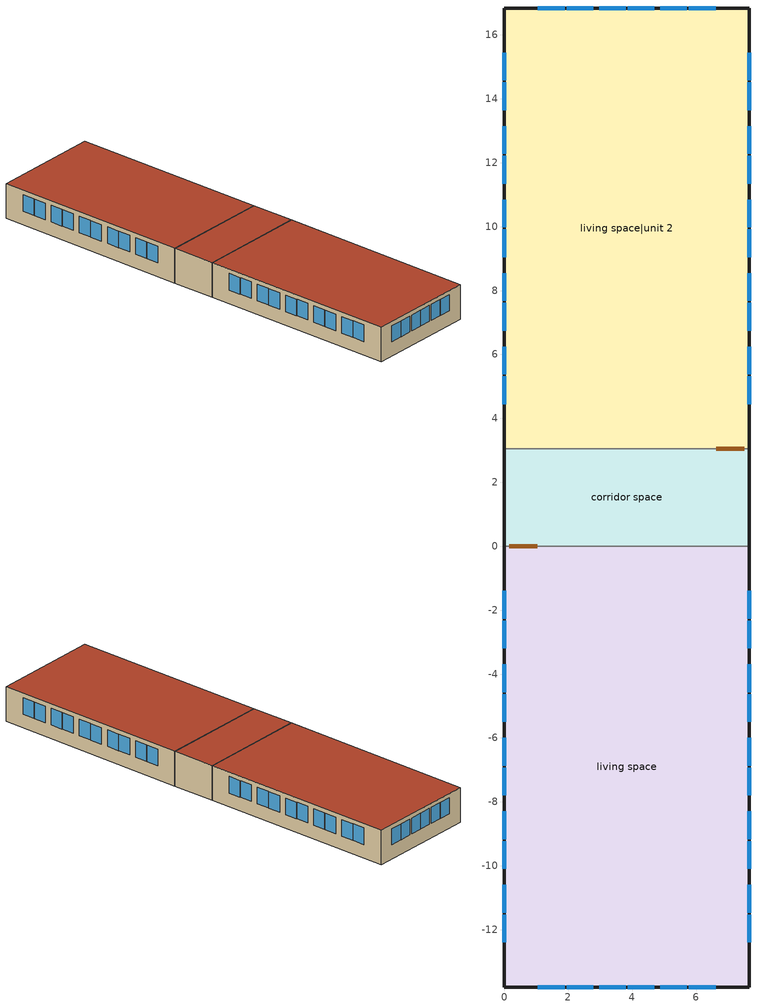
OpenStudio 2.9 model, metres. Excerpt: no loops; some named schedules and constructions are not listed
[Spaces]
living space
 floor foundation (FloorFndGrndFinSlab): 0,-13.8 0,0 7.66,0 7.66,-13.8 z0
 wall outside (WallExtInsFin): 0,0 0,-13.8 7.66,-13.8 7.66,0 z0:2.44
 wall adiabatic (WallIntFinUninsFin): 7.66,0 0,0 z0:2.44
 window (WindowConstruction): 1.05,-13.8 1.89,-13.8 / 1.95,-13.8 2.78,-13.8 / 2.96,-13.8 3.8,-13.8 / 3.86,-13.8 4.7,-13.8 / 4.88,-13.8 5.72,-13.8 / 5.78,-13.8 6.62,-13.8 z1.02:2.13; 0,-1.4 0,-2.27 / 0,-2.33 0,-3.2 / 0,-3.7 0,-4.57 / 0,-4.63 0,-5.5 / 0,-6 0,-6.87 / 0,-6.93 0,-7.8 / 0,-8.3 0,-9.17 / 0,-9.23 0,-10.1 / 0,-10.6 0,-11.47 / 0,-11.53 0,-12.4 / 7.66,-12.4 7.66,-11.53 / 7.66,-11.47 7.66,-10.6 / 7.66,-10.1 7.66,-9.23 / 7.66,-9.17 7.66,-8.3 / 7.66,-7.8 7.66,-6.93 / 7.66,-6.87 7.66,-6 / 7.66,-5.5 7.66,-4.63 / 7.66,-4.57 7.66,-3.7 / 7.66,-3.2 7.66,-2.33 / 7.66,-2.27 7.66,-1.4 z0.97:2.13
 roof outside (RoofFinInsExt): 7.66,-13.8 7.66,0 0,0 0,-13.8 z2.44
living space|unit 2
 floor foundation (FloorFndGrndFinSlab 1): 0,3.05 0,16.84 7.66,16.84 7.66,3.05 z0
 wall outside (WallExtInsFin): 7.66,3.05 7.66,16.84 0,16.84 0,3.05 z0:2.44
 wall adiabatic (WallIntFinUninsFin): 0,3.05 7.66,3.05 z0:2.44
 window (WindowConstruction): 6.62,16.84 5.78,16.84 / 5.72,16.84 4.88,16.84 / 4.7,16.84 3.86,16.84 / 3.8,16.84 2.96,16.84 / 2.78,16.84 1.95,16.84 / 1.89,16.84 1.05,16.84 z1.02:2.13; 0,15.44 0,14.57 / 0,14.51 0,13.64 / 0,13.15 0,12.28 / 0,12.21 0,11.34 / 0,10.85 0,9.98 / 0,9.92 0,9.04 / 0,8.55 0,7.68 / 0,7.62 0,6.75 / 0,6.25 0,5.38 / 0,5.32 0,4.45 / 7.66,4.45 7.66,5.32 / 7.66,5.38 7.66,6.25 / 7.66,6.75 7.66,7.62 / 7.66,7.68 7.66,8.55 / 7.66,9.04 7.66,9.92 / 7.66,9.98 7.66,10.85 / 7.66,11.34 7.66,12.21 / 7.66,12.28 7.66,13.15 / 7.66,13.64 7.66,14.51 / 7.66,14.57 7.66,15.44 z0.97:2.13
 roof outside (RoofFinInsExt): 7.66,3.05 7.66,16.84 0,16.84 0,3.05 z2.44
corridor space
 floor foundation (FloorFndGrndUnfinSlab): 0,0 0,3.05 7.66,3.05 7.66,0 z0
 wall outside (WallExtUninsUnfin): 0,3.05 0,0 / 7.66,0 7.66,3.05 z0:2.44
 wall adiabatic (WallIntUnfinUninsUnfin): 7.66,3.05 0,3.05 / 0,0 7.66,0 z0:2.44
 door inside (UninsDoor): 0.15,0 1.02,0 / 7.51,3.05 6.64,3.05 z0:2.13
 roof outside (RoofUnfinUninsExt): 7.66,0 7.66,3.05 0,3.05 0,0 z2.44
[Schedule:Day]
res occupants schedule allday1; res occupants schedule allday2; res occupants schedule allday3; res occupants schedule allday4; res occupants schedule allday5; res occupants schedule allday6; res occupants schedule allday7; res occupants schedule allday8; res occupants schedule allday9; res occupants schedule allday10; res occupants schedule allday11; res occupants schedule allday12: 7, 0, 1, 8, 0, 0.88, 9, 0, 0.41, 16, 0, 0.24, 17, 0, 0.29, 18, 0, 0.55, 21, 0, 0.9, 24, 0, 1
Window shading schedule allday1; Window shading schedule allday2; Window shading schedule allday3; Window shading schedule allday4; Window shading schedule allday11; Window shading schedule allday12; res shower schedule allday1; res bath schedule allday1; res bath schedule allday2; res bath schedule allday3; res bath schedule allday4; res bath schedule allday5; res bath schedule allday6; res bath schedule allday7; res shower schedule allday1 1; res bath schedule allday1 1; res bath schedule allday2 1; res bath schedule allday3 1; res bath schedule allday4 1; res bath schedule allday5 1; res bath schedule allday6 1; res bath schedule allday7 1; Schedule Day 14; Schedule Day 15; Schedule Day 6; Schedule Day 17; Schedule Day 5; Schedule Day 21; res refrig schedule winter design; Schedule Day 24; res cw schedule allday1; res cw schedule allday4; Schedule Day 25; res cw schedule allday1 1; res cw schedule allday4 1; Schedule Day 26; res cd electric schedule allday1; res cd electric schedule allday4; Schedule Day 29; res range electric|false schedule winter design; Schedule Day 34; res lighting interior winter design; Schedule Day 41; res lighting exterior winter design; Schedule Day 44; res misc plug loads schedule winter design; res mv_1 dryer exhaust schedule allday1; res mv_1 dryer exhaust schedule allday4; Schedule Day 54; Schedule Day 55; Schedule Day 58; res mv_2 range exhaust schedule winter design; Schedule Day 59; res mv_2 bath exhaust schedule winter design; Schedule Day 60; res mv_2 dryer exhaust schedule allday1; res mv_2 dryer exhaust schedule allday4: 24, 0, 0
Window shading schedule allday5; Window shading schedule allday6; Window shading schedule allday7; Window shading schedule allday8; Window shading schedule allday9; Window shading schedule allday10; res ceil fan schedule allday1; res ceil fan schedule allday2; res ceil fan schedule allday3; res ceil fan schedule allday4; res ceil fan schedule allday5; res ceil fan schedule allday6; res ceil fan schedule allday7; res ceil fan schedule allday8; res ceil fan schedule allday9; res ceil fan schedule allday10; res ceil fan schedule allday11; res ceil fan schedule allday12; res ceil fan|unit 2 schedule allday1; res ceil fan|unit 2 schedule allday2; res ceil fan|unit 2 schedule allday3; res ceil fan|unit 2 schedule allday4; res ceil fan|unit 2 schedule allday5; res ceil fan|unit 2 schedule allday6; res ceil fan|unit 2 schedule allday7; res ceil fan|unit 2 schedule allday8; res ceil fan|unit 2 schedule allday9; res ceil fan|unit 2 schedule allday10; res ceil fan|unit 2 schedule allday11; res ceil fan|unit 2 schedule allday12; res refrig schedule summer design; res range electric|false schedule summer design; res lighting interior summer design; res lighting exterior summer design; res misc plug loads schedule summer design; res mv_2 range exhaust schedule summer design; res mv_2 bath exhaust schedule summer design: 24, 0, 1
res shower schedule allday2; res shower schedule allday2 1: 4, 50, 0, 5, 0, 0.517442, 24, 0, 0
res shower schedule allday3; res shower schedule allday3 1: 16, 30, 0, 16, 40, 0.19674, 17, 0, 0, 17, 10, 0.177035, 24, 0, 0
res shower schedule allday4; res shower schedule allday4 1: 8, 30, 0, 8, 50, 0.324709, 9, 0, 0, 9, 10, 0.421657, 20, 0, 0, 20, 10, 0.0706811, 20, 20, 0.212043, 24, 0, 0
res shower schedule allday5; res shower schedule allday5 1: 8, 0, 0, 8, 10, 0.253654, 8, 20, 0.0422757, 24, 0, 0
res shower schedule allday6; res shower schedule allday6 1: 7, 40, 0, 7, 50, 0.246346, 21, 10, 0, 21, 20, 0.09103, 24, 0, 0
res shower schedule allday7; res shower schedule allday7 1: 16, 40, 0, 16, 50, 0.0589909, 17, 0, 0.471927, 17, 20, 0, 17, 30, 0.207226, 24, 0, 0
res sink schedule allday1; res sink schedule allday1 1: 3, 20, 0, 3, 30, 0.0023988, 6, 10, 0, 6, 20, 0.0066567, 8, 40, 0, 8, 50, 0.0438381, 9, 30, 0, 9, 40, 0.0763718, 11, 30, 0, 11, 40, 0.0851574, 12, 50, 0, 13, 0, 0.0022788, 13, 10, 0.0063568, 14, 0, 0, 14, 10, 0.0011394, 14, 30, 0, 14, 40, 0.0525037, 15, 10, 0, 15, 20, 0.0002999, 15, 30, 0, 15, 40, 0.0233883, 17, 50, 0, 18, 0, 0.084318, 21, 0, 0, 21, 10, 0.0065967, 21, 50, 0, 22, 0, 0.0782008, 22, 10, 0.0244678, 23, 30, 0, 23, 40, 0.0253373, 23, 50, 0.0117541, 24, 0, 0
res sink schedule allday2; res sink schedule allday2 1: 8, 40, 0, 8, 50, 0.0056372, 11, 10, 0, 11, 20, 0.0058771, 12, 20, 0, 12, 30, 0.0324138, 16, 10, 0, 16, 20, 0.0915142, 18, 0, 0, 18, 10, 0.0265667, 19, 50, 0, 20, 0, 0.0408696, 20, 50, 0, 21, 0, 0.0169715, 21, 10, 0.0522039, 22, 0, 0, 22, 10, 0.0455473, 22, 20, 0.0002099, 22, 30, 0.164708, 22, 40, 0.248726, 23, 30, 0, 23, 40, 0.0046177, 23, 50, 0.0008996, 24, 0, 0
res sink schedule allday3; res sink schedule allday3 1: 2, 30, 0, 2, 40, 0.0342729, 2, 50, 0.0423089, 6, 50, 0, 7, 0, 0.0029385, 11, 30, 0, 11, 40, 0.0026087, 12, 50, 0, 13, 0, 0.0048576, 16, 0, 0, 16, 10, 0.0107646, 16, 40, 0, 16, 50, 0.0165517, 19, 10, 0, 19, 20, 0.017931, 19, 50, 0, 20, 0, 0.0498051, 23, 50, 0, 24, 0, 0.0189506
res sink schedule allday4; res sink schedule allday4 1: 0, 40, 0, 0, 50, 0.0964917, 1, 0, 0, 1, 10, 0.0037481, 1, 20, 0.0394603, 6, 0, 0, 6, 10, 0.0643778, 7, 0, 0, 7, 10, 0.0142429, 7, 20, 0.0257571, 7, 30, 0, 7, 40, 0.0014093, 8, 40, 0, 8, 50, 0.0074963, 10, 10, 0, 10, 20, 0.0731334, 10, 30, 0.0267166, 11, 30, 0, 11, 40, 0.004078, 13, 20, 0, 13, 30, 0.062099, 13, 40, 0, 13, 50, 0.0001799, 14, 0, 0.0172713, 15, 0, 0, 15, 10, 0.0411994, 17, 50, 0, 18, 0, 0.0797002, 18, 10, 0, 18, 20, 0.008036, 19, 20, 0, 19, 30, 0.0181109, 22, 50, 0, 23, 0, 0.0072264, 23, 30, 0, 23, 40, 0.0088756, 24, 0, 0
res sink schedule allday5; res sink schedule allday5 1: 7, 20, 0, 7, 30, 0.0565517, 7, 40, 0.0344227, 7, 50, 0.0153523, 8, 0, 0, 8, 10, 0.0014093, 9, 0, 0, 9, 10, 0.010015, 9, 20, 0.0731034, 9, 30, 0.0081859, 9, 40, 0.0135232, 10, 40, 0, 10, 50, 0.002009, 13, 10, 0, 13, 20, 0.0094753, 15, 50, 0, 16, 0, 0.0423988, 18, 10, 0, 18, 20, 0.0036282, 18, 50, 0, 19, 0, 0.02003, 19, 10, 0.0513643, 19, 20, 0.0636281, 20, 20, 0, 20, 30, 0.0034183, 21, 50, 0, 22, 0, 0.0407796, 24, 0, 0
res sink schedule allday6; res sink schedule allday6 1: 6, 30, 0, 6, 40, 0.0034183, 6, 50, 0, 7, 0, 0.0434782, 7, 40, 0, 7, 50, 0.0170615, 8, 10, 0, 8, 20, 0.0382908, 8, 40, 0, 8, 50, 0.0163418, 10, 30, 0, 10, 40, 0.0160719, 11, 40, 0, 11, 50, 0.0373913, 12, 40, 0, 12, 50, 0.208426, 13, 0, 0.0009895, 13, 50, 0, 14, 0, 0.0365218, 14, 10, 0.197391, 15, 50, 0, 16, 0, 0.0001799, 16, 10, 0.0787407, 16, 20, 0.0130135, 16, 30, 0.0004798, 17, 0, 0, 17, 10, 0.0027886, 17, 50, 0, 18, 0, 0.0211994, 18, 10, 0.0237781, 18, 20, 0.0042579, 18, 30, 0.334873, 18, 40, 0.0512743, 20, 0, 0, 20, 10, 0.0249175, 20, 40, 0, 20, 50, 0.0368815, 21, 0, 0.0315443, 22, 20, 0, 22, 30, 0.0221289, 24, 0, 0
res sink schedule allday7; res sink schedule allday7 1: 0, 50, 0, 1, 0, 0.0001499, 6, 20, 0, 6, 30, 0.0004498, 8, 40, 0, 8, 50, 0.0121139, 10, 50, 0, 11, 0, 0.0471065, 11, 10, 0.0331034, 12, 20, 0, 12, 30, 0.0847676, 12, 40, 0.0783208, 14, 50, 0, 15, 0, 0.0007796, 15, 50, 0, 16, 0, 0.345907, 16, 10, 0.114453, 17, 10, 0, 17, 20, 0.0373313, 17, 30, 0.0790705, 17, 40, 0.101469, 19, 30, 0, 19, 40, 0.0094153, 20, 0, 0, 20, 10, 0.0464168, 21, 30, 0, 21, 40, 0.0171814, 21, 50, 0.0024288, 22, 0, 0, 22, 10, 0.0064468, 22, 20, 0.0356221, 24, 0, 0
res hot water distribution schedule allday1; res hot water distribution schedule allday2; res hot water distribution schedule allday3; res hot water distribution schedule allday4; res hot water distribution schedule allday5; res hot water distribution schedule allday6; res hot water distribution schedule allday7; res hot water distribution schedule allday8; res hot water distribution schedule allday9; res hot water distribution schedule allday10; res hot water distribution schedule allday11; res hot water distribution schedule allday12; res hot water distribution|unit 2 schedule allday1; res hot water distribution|unit 2 schedule allday2; res hot water distribution|unit 2 schedule allday3; res hot water distribution|unit 2 schedule allday4; res hot water distribution|unit 2 schedule allday5; res hot water distribution|unit 2 schedule allday6; res hot water distribution|unit 2 schedule allday7; res hot water distribution|unit 2 schedule allday8; res hot water distribution|unit 2 schedule allday9; res hot water distribution|unit 2 schedule allday10; res hot water distribution|unit 2 schedule allday11; res hot water distribution|unit 2 schedule allday12: 1, 0, 0.078424, 2, 0, 0.0392749, 4, 0, 0.00981873, 5, 0, 0.0392749, 6, 0, 0.274547, 7, 0, 0.941213, 8, 0, 1, 9, 0, 0.960725, 10, 0, 0.843152, 11, 0, 0.764728, 12, 0, 0.60788, 13, 0, 0.529456, 15, 0, 0.470544, 16, 0, 0.411757, 17, 0, 0.548968, 18, 0, 0.725453, 19, 0, 0.86279, 20, 0, 0.823515, 21, 0, 0.745091, 22, 0, 0.60788, 23, 0, 0.529456, 24, 0, 0.294058
res heating setpoint allday1; res heating setpoint allday2; res heating setpoint allday3; res heating setpoint allday4; res heating setpoint allday5; res heating setpoint allday6; res heating setpoint allday7; res heating setpoint allday8; res heating setpoint allday9; res heating setpoint allday10; res heating setpoint allday11; res heating setpoint allday12: 5, 0, 16.6667, 20, 0, 20, 24, 0, 16.6667
res heating setpoint winter design; res cooling setpoint winter design: 24, 0, 21.1111
res heating setpoint summer design; res cooling setpoint summer design: 24, 0, 23.8889
res cooling setpoint allday1; res cooling setpoint allday2; res cooling setpoint allday3; res cooling setpoint allday4; res cooling setpoint allday5; res cooling setpoint allday6; res cooling setpoint allday7; res cooling setpoint allday8; res cooling setpoint allday9; res cooling setpoint allday10; res cooling setpoint allday11; res cooling setpoint allday12: 1, 0, 23.8889, 2, 0, 23.8889, 3, 0, 23.8889, 4, 0, 23.8889, 5, 0, 23.8889, 6, 0, 23.8889, 7, 0, 23.8889, 8, 0, 23.8889, 9, 0, 23.8889, 10, 0, 23.8889, 11, 0, 23.8889, 12, 0, 23.8889, 13, 0, 23.8889, 14, 0, 23.8889, 15, 0, 23.8889, 16, 0, 23.8889, 17, 0, 23.8889, 18, 0, 23.8889, 19, 0, 23.8889, 20, 0, 23.8889, 21, 0, 23.8889, 22, 0, 23.8889, 23, 0, 23.8889, 24, 0, 23.8889
res ceil fan benchmark|living space schedule allday1; res ceil fan benchmark|living space schedule allday12: 1, 0, 0.559347, 3, 0, 0.517396, 4, 0, 0.503412, 5, 0, 0.461461, 6, 0, 0.503412, 7, 0, 0.601298, 8, 0, 0.657232, 9, 0, 0.475445, 10, 0, 0.321624, 11, 0, 0.335608, 12, 0, 0.349592, 13, 0, 0.335608, 14, 0, 0.391543, 15, 0, 0.433494, 16, 0, 0.447477, 17, 0, 0.545363, 18, 0, 0.741134, 19, 0, 0.880971, 20, 0, 0.936905, 21, 0, 0.99284, 22, 0, 0.964873, 23, 0, 0.825036, 24, 0, 0.699183
res ceil fan benchmark|living space schedule allday2: 1, 0, 0.56338, 3, 0, 0.521127, 4, 0, 0.507042, 5, 0, 0.464789, 6, 0, 0.507042, 7, 0, 0.605634, 8, 0, 0.661972, 9, 0, 0.478873, 10, 0, 0.323944, 11, 0, 0.338028, 12, 0, 0.352113, 13, 0, 0.338028, 14, 0, 0.394366, 15, 0, 0.43662, 16, 0, 0.450704, 17, 0, 0.549296, 18, 0, 0.746479, 19, 0, 0.887324, 20, 0, 0.943662, 21, 0, 1, 22, 0, 0.971831, 23, 0, 0.830986, 24, 0, 0.704225
res ceil fan benchmark|living space schedule allday3; res ceil fan benchmark|living space schedule allday5: 1, 0, 0.445057, 3, 0, 0.411678, 4, 0, 0.400551, 5, 0, 0.367172, 6, 0, 0.400551, 7, 0, 0.478436, 8, 0, 0.522942, 9, 0, 0.378298, 10, 0, 0.255908, 11, 0, 0.267034, 12, 0, 0.278161, 13, 0, 0.267034, 14, 0, 0.31154, 15, 0, 0.344919, 16, 0, 0.356046, 17, 0, 0.433931, 18, 0, 0.5897, 19, 0, 0.700965, 20, 0, 0.74547, 21, 0, 0.789976, 22, 0, 0.767723, 23, 0, 0.656459, 24, 0, 0.556321
res ceil fan benchmark|living space schedule allday4: 1, 0, 0.443264, 3, 0, 0.410019, 4, 0, 0.398938, 5, 0, 0.365693, 6, 0, 0.398938, 7, 0, 0.476509, 8, 0, 0.520835, 9, 0, 0.376775, 10, 0, 0.254877, 11, 0, 0.265959, 12, 0, 0.27704, 13, 0, 0.265959, 14, 0, 0.310285, 15, 0, 0.34353, 16, 0, 0.354611, 17, 0, 0.432183, 18, 0, 0.587325, 19, 0, 0.698141, 20, 0, 0.742468, 21, 0, 0.786794, 22, 0, 0.764631, 23, 0, 0.653815, 24, 0, 0.55408
res ceil fan benchmark|living space schedule allday6; res ceil fan benchmark|living space schedule allday9: 1, 0, 0.370657, 3, 0, 0.342857, 4, 0, 0.333591, 5, 0, 0.305792, 6, 0, 0.333591, 7, 0, 0.398456, 8, 0, 0.435522, 9, 0, 0.315058, 10, 0, 0.213128, 11, 0, 0.222394, 12, 0, 0.23166, 13, 0, 0.222394, 14, 0, 0.25946, 15, 0, 0.287259, 16, 0, 0.296525, 17, 0, 0.36139, 18, 0, 0.49112, 19, 0, 0.583784, 20, 0, 0.62085, 21, 0, 0.657916, 22, 0, 0.639383, 23, 0, 0.546719, 24, 0, 0.463321
res ceil fan benchmark|living space schedule allday7; res ceil fan benchmark|living space schedule allday8: 1, 0, 0.367968, 3, 0, 0.34037, 4, 0, 0.331171, 5, 0, 0.303573, 6, 0, 0.331171, 7, 0, 0.395565, 8, 0, 0.432362, 9, 0, 0.312772, 10, 0, 0.211581, 11, 0, 0.220781, 12, 0, 0.22998, 13, 0, 0.220781, 14, 0, 0.257577, 15, 0, 0.285175, 16, 0, 0.294374, 17, 0, 0.358768, 18, 0, 0.487557, 19, 0, 0.579549, 20, 0, 0.616346, 21, 0, 0.653142, 22, 0, 0.634744, 23, 0, 0.542752, 24, 0, 0.459959
res ceil fan benchmark|living space schedule allday10: 1, 0, 0.443712, 3, 0, 0.410434, 4, 0, 0.399341, 5, 0, 0.366063, 6, 0, 0.399341, 7, 0, 0.476991, 8, 0, 0.521362, 9, 0, 0.377156, 10, 0, 0.255135, 11, 0, 0.266227, 12, 0, 0.27732, 13, 0, 0.266227, 14, 0, 0.310599, 15, 0, 0.343877, 16, 0, 0.35497, 17, 0, 0.43262, 18, 0, 0.587919, 19, 0, 0.698847, 20, 0, 0.743218, 21, 0, 0.787589, 22, 0, 0.765404, 23, 0, 0.654476, 24, 0, 0.55464
res ceil fan benchmark|living space schedule allday11: 1, 0, 0.442368, 3, 0, 0.40919, 4, 0, 0.398131, 5, 0, 0.364953, 6, 0, 0.398131, 7, 0, 0.475545, 8, 0, 0.519782, 9, 0, 0.376013, 10, 0, 0.254361, 11, 0, 0.265421, 12, 0, 0.27648, 13, 0, 0.265421, 14, 0, 0.309657, 15, 0, 0.342835, 16, 0, 0.353894, 17, 0, 0.431309, 18, 0, 0.586137, 19, 0, 0.696729, 20, 0, 0.740966, 21, 0, 0.785203, 22, 0, 0.763084, 23, 0, 0.652493, 24, 0, 0.55296
res refrig schedule allday1; res refrig schedule allday12: 1, 0, 0.610949, 2, 0, 0.595675, 3, 0, 0.580401, 4, 0, 0.565128, 6, 0, 0.549854, 7, 0, 0.580401, 8, 0, 0.610949, 10, 0, 0.626223, 12, 0, 0.610949, 15, 0, 0.641496, 16, 0, 0.626223, 17, 0, 0.672044, 18, 0, 0.733139, 19, 0, 0.763686, 20, 0, 0.733139, 21, 0, 0.717865, 22, 0, 0.702591, 23, 0, 0.672044, 24, 0, 0.626223
res refrig schedule allday2: 1, 0, 0.609489, 2, 0, 0.594252, 3, 0, 0.579015, 4, 0, 0.563777, 6, 0, 0.54854, 7, 0, 0.579015, 8, 0, 0.609489, 10, 0, 0.624726, 12, 0, 0.609489, 15, 0, 0.639964, 16, 0, 0.624726, 17, 0, 0.670438, 18, 0, 0.731387, 19, 0, 0.761861, 20, 0, 0.731387, 21, 0, 0.71615, 22, 0, 0.700912, 23, 0, 0.670438, 24, 0, 0.624726
res refrig schedule allday3; res refrig schedule allday4; res refrig schedule allday5: 1, 0, 0.791241, 2, 0, 0.77146, 3, 0, 0.751679, 4, 0, 0.731898, 6, 0, 0.712117, 7, 0, 0.751679, 8, 0, 0.791241, 10, 0, 0.811022, 12, 0, 0.791241, 15, 0, 0.830803, 16, 0, 0.811022, 17, 0, 0.870365, 18, 0, 0.949489, 19, 0, 0.989051, 20, 0, 0.949489, 21, 0, 0.929708, 22, 0, 0.909927, 23, 0, 0.870365, 24, 0, 0.811022
res refrig schedule allday6; res refrig schedule allday7; res refrig schedule allday8; res refrig schedule allday9: 1, 0, 0.8, 2, 0, 0.78, 3, 0, 0.76, 4, 0, 0.74, 6, 0, 0.72, 7, 0, 0.76, 8, 0, 0.8, 10, 0, 0.82, 12, 0, 0.8, 15, 0, 0.84, 16, 0, 0.82, 17, 0, 0.88, 18, 0, 0.96, 19, 0, 1, 20, 0, 0.96, 21, 0, 0.94, 22, 0, 0.92, 23, 0, 0.88, 24, 0, 0.82
res refrig schedule allday10: 1, 0, 0.679562, 2, 0, 0.662573, 3, 0, 0.645584, 4, 0, 0.628595, 6, 0, 0.611606, 7, 0, 0.645584, 8, 0, 0.679562, 10, 0, 0.696551, 12, 0, 0.679562, 15, 0, 0.71354, 16, 0, 0.696551, 17, 0, 0.747518, 18, 0, 0.815474, 19, 0, 0.849453, 20, 0, 0.815474, 21, 0, 0.798485, 22, 0, 0.781496, 23, 0, 0.747518, 24, 0, 0.696551
res refrig schedule allday11: 1, 0, 0.675182, 2, 0, 0.658303, 3, 0, 0.641423, 4, 0, 0.624544, 6, 0, 0.607664, 7, 0, 0.641423, 8, 0, 0.675182, 10, 0, 0.692062, 12, 0, 0.675182, 15, 0, 0.708942, 16, 0, 0.692062, 17, 0, 0.742701, 18, 0, 0.810219, 19, 0, 0.843978, 20, 0, 0.810219, 21, 0, 0.793339, 22, 0, 0.77646, 23, 0, 0.742701, 24, 0, 0.692062
res cw schedule allday2; res cw schedule allday2 1: 22, 10, 0, 22, 20, 0.043934, 24, 0, 0
res cw schedule allday3; res cw schedule allday3 1: 9, 0, 0, 9, 10, 0.0129674, 10, 20, 0, 10, 30, 0.0042363, 24, 0, 0
res cw schedule allday5; res cw schedule allday5 1: 10, 20, 0, 10, 30, 0.0026253, 11, 30, 0, 11, 40, 0.068218, 24, 0, 0
res cw schedule allday6; res cw schedule allday6 1: 16, 10, 0, 16, 20, 0.0033015, 23, 40, 0, 23, 50, 0.0668457, 24, 0, 0
res cw schedule allday7; res cw schedule allday7 1: 1, 0, 0, 1, 10, 0.0215394, 21, 50, 0, 22, 0, 0.0109189, 24, 0, 0
res cd electric schedule allday2: 23, 10, 0, 23, 20, 0.043934, 24, 0, 0
res cd electric schedule allday3: 10, 0, 0, 10, 10, 0.0129674, 11, 20, 0, 11, 30, 0.0042363, 24, 0, 0
res cd electric schedule allday5: 11, 20, 0, 11, 30, 0.0026253, 12, 30, 0, 12, 40, 0.068218, 24, 0, 0
res cd electric schedule allday6: 17, 10, 0, 17, 20, 0.0033015, 24, 0, 0
res cd electric schedule allday7: 0, 40, 0, 0, 50, 0.0668457, 2, 0, 0, 2, 10, 0.0215394, 22, 50, 0, 23, 0, 0.0109189, 24, 0, 0
res range electric|false schedule weekday1; res range electric|false schedule weekday2; res range electric|false schedule weekday12: 1, 0, 0.11901, 2, 0, 0.0958466, 3, 0, 0.0814696, 4, 0, 0.0766773, 5, 0, 0.0854633, 6, 0, 0.149361, 7, 0, 0.244409, 8, 0, 0.283546, 9, 0, 0.284345, 10, 0, 0.272364, 11, 0, 0.301917, 12, 0, 0.34984, 13, 0, 0.360224, 15, 0, 0.329872, 16, 0, 0.468051, 17, 0, 0.752396, 18, 0, 1, 19, 0, 0.928115, 20, 0, 0.640575, 21, 0, 0.357827, 22, 0, 0.190895, 23, 0, 0.152556, 24, 0, 0.132588
res range electric|false schedule weekend1; res range electric|false schedule weekend2; res range electric|false schedule weekend12: 1, 0, 0.105431, 2, 0, 0.0870607, 3, 0, 0.0726837, 4, 0, 0.0662939, 5, 0, 0.0678914, 6, 0, 0.0870607, 7, 0, 0.170128, 8, 0, 0.29393, 9, 0, 0.39377, 10, 0, 0.396965, 11, 0, 0.416933, 12, 0, 0.450479, 13, 0, 0.453674, 14, 0, 0.415335, 15, 0, 0.409744, 16, 0, 0.503994, 17, 0, 0.688498, 18, 0, 0.854633, 19, 0, 0.781949, 20, 0, 0.547125, 21, 0, 0.315495, 22, 0, 0.169329, 23, 0, 0.133387, 24, 0, 0.105431
res range electric|false schedule weekday3; res range electric|false schedule weekday5: 1, 0, 0.10751, 2, 0, 0.0865853, 3, 0, 0.0735975, 4, 0, 0.0692682, 5, 0, 0.0772052, 6, 0, 0.134929, 7, 0, 0.220792, 8, 0, 0.256148, 9, 0, 0.25687, 10, 0, 0.246046, 11, 0, 0.272744, 12, 0, 0.316036, 13, 0, 0.325416, 15, 0, 0.297998, 16, 0, 0.422825, 17, 0, 0.679694, 18, 0, 0.903373, 19, 0, 0.838434, 20, 0, 0.578678, 21, 0, 0.323252, 22, 0, 0.172449, 23, 0, 0.137815, 24, 0, 0.119776
res range electric|false schedule weekend3; res range electric|false schedule weekend5: 1, 0, 0.0952438, 2, 0, 0.0786483, 3, 0, 0.0656605, 4, 0, 0.0598881, 5, 0, 0.0613312, 6, 0, 0.0786483, 7, 0, 0.153689, 8, 0, 0.265528, 9, 0, 0.355721, 10, 0, 0.358607, 11, 0, 0.376646, 12, 0, 0.406951, 13, 0, 0.409837, 14, 0, 0.375203, 15, 0, 0.370152, 16, 0, 0.455294, 17, 0, 0.621971, 18, 0, 0.772052, 19, 0, 0.706391, 20, 0, 0.494258, 21, 0, 0.28501, 22, 0, 0.152967, 23, 0, 0.120498, 24, 0, 0.0952438
res range electric|false schedule weekday4: 1, 0, 0.107076, 2, 0, 0.0862358, 3, 0, 0.0733004, 4, 0, 0.0689886, 5, 0, 0.0768936, 6, 0, 0.134384, 7, 0, 0.219901, 8, 0, 0.255114, 9, 0, 0.255833, 10, 0, 0.245053, 11, 0, 0.271643, 12, 0, 0.314761, 13, 0, 0.324103, 15, 0, 0.296795, 16, 0, 0.421118, 17, 0, 0.676951, 18, 0, 0.899727, 19, 0, 0.83505, 20, 0, 0.576342, 21, 0, 0.321947, 22, 0, 0.171753, 23, 0, 0.137259, 24, 0, 0.119293
res range electric|false schedule weekend4: 1, 0, 0.0948593, 2, 0, 0.0783308, 3, 0, 0.0653955, 4, 0, 0.0596464, 5, 0, 0.0610837, 6, 0, 0.0783308, 7, 0, 0.153068, 8, 0, 0.264456, 9, 0, 0.354285, 10, 0, 0.35716, 11, 0, 0.375126, 12, 0, 0.405308, 13, 0, 0.408183, 14, 0, 0.373688, 15, 0, 0.368658, 16, 0, 0.453456, 17, 0, 0.61946, 18, 0, 0.768936, 19, 0, 0.70354, 20, 0, 0.492263, 21, 0, 0.283859, 22, 0, 0.15235, 23, 0, 0.120011, 24, 0, 0.0948593
res range electric|false schedule weekday6; res range electric|false schedule weekday9: 1, 0, 0.0965529, 2, 0, 0.0777607, 3, 0, 0.0660966, 4, 0, 0.0622086, 5, 0, 0.0693366, 6, 0, 0.121177, 7, 0, 0.19829, 8, 0, 0.230042, 9, 0, 0.23069, 10, 0, 0.22097, 11, 0, 0.244946, 12, 0, 0.283827, 13, 0, 0.292251, 15, 0, 0.267626, 16, 0, 0.379732, 17, 0, 0.610422, 18, 0, 0.811304, 19, 0, 0.752983, 20, 0, 0.519701, 21, 0, 0.290307, 22, 0, 0.154873, 23, 0, 0.123769, 24, 0, 0.107569
res range electric|false schedule weekend6; res range electric|false schedule weekend9: 1, 0, 0.0855368, 2, 0, 0.0706327, 3, 0, 0.0589685, 4, 0, 0.0537845, 5, 0, 0.0550805, 6, 0, 0.0706327, 7, 0, 0.138025, 8, 0, 0.238466, 9, 0, 0.319467, 10, 0, 0.322059, 11, 0, 0.338259, 12, 0, 0.365475, 13, 0, 0.368067, 14, 0, 0.336963, 15, 0, 0.332427, 16, 0, 0.408892, 17, 0, 0.558581, 18, 0, 0.693366, 19, 0, 0.634398, 20, 0, 0.443884, 21, 0, 0.255962, 22, 0, 0.137377, 23, 0, 0.108217, 24, 0, 0.0855368
res range electric|false schedule weekday7; res range electric|false schedule weekday8: 1, 0, 0.0972038, 2, 0, 0.078285, 3, 0, 0.0665422, 4, 0, 0.062628, 5, 0, 0.0698041, 6, 0, 0.121994, 7, 0, 0.199627, 8, 0, 0.231593, 9, 0, 0.232245, 10, 0, 0.22246, 11, 0, 0.246598, 12, 0, 0.28574, 13, 0, 0.294221, 15, 0, 0.269431, 16, 0, 0.382292, 17, 0, 0.614537, 18, 0, 0.816773, 19, 0, 0.758059, 20, 0, 0.523204, 21, 0, 0.292264, 22, 0, 0.155918, 23, 0, 0.124604, 24, 0, 0.108294
res range electric|false schedule weekend7; res range electric|false schedule weekend8: 1, 0, 0.0861134, 2, 0, 0.0711088, 3, 0, 0.0593661, 4, 0, 0.0541471, 5, 0, 0.0554518, 6, 0, 0.0711088, 7, 0, 0.138956, 8, 0, 0.240074, 9, 0, 0.321621, 10, 0, 0.32423, 11, 0, 0.34054, 12, 0, 0.367939, 13, 0, 0.370549, 14, 0, 0.339235, 15, 0, 0.334668, 16, 0, 0.411648, 17, 0, 0.562347, 18, 0, 0.698041, 19, 0, 0.638675, 20, 0, 0.446877, 21, 0, 0.257688, 22, 0, 0.138303, 23, 0, 0.108947, 24, 0, 0.0861134
res range electric|false schedule weekday10; res range electric|false schedule weekday11: 1, 0, 0.117708, 2, 0, 0.0947982, 3, 0, 0.0805785, 4, 0, 0.0758385, 5, 0, 0.0845284, 6, 0, 0.147727, 7, 0, 0.241735, 8, 0, 0.280445, 9, 0, 0.281235, 10, 0, 0.269385, 11, 0, 0.298614, 12, 0, 0.346013, 13, 0, 0.356283, 15, 0, 0.326264, 16, 0, 0.462931, 17, 0, 0.744166, 18, 0, 0.989061, 19, 0, 0.917962, 20, 0, 0.633568, 21, 0, 0.353913, 22, 0, 0.188806, 23, 0, 0.150887, 24, 0, 0.131137
res range electric|false schedule weekend10; res range electric|false schedule weekend11: 1, 0, 0.104278, 2, 0, 0.0861084, 3, 0, 0.0718886, 4, 0, 0.0655687, 5, 0, 0.0671487, 6, 0, 0.0861084, 7, 0, 0.168267, 8, 0, 0.290714, 9, 0, 0.389463, 10, 0, 0.392622, 11, 0, 0.412372, 12, 0, 0.445551, 13, 0, 0.448711, 14, 0, 0.410792, 15, 0, 0.405262, 16, 0, 0.49848, 17, 0, 0.680967, 18, 0, 0.845284, 19, 0, 0.773395, 20, 0, 0.54114, 21, 0, 0.312044, 22, 0, 0.167477, 23, 0, 0.131927, 24, 0, 0.104278
res lighting interior allday1: 1, 0, 0.123414, 2, 0, 0.0740482, 4, 0, 0.0493654, 5, 0, 0.0548833, 6, 0, 0.150593, 7, 0, 0.353551, 8, 0, 0.44741, 9, 0, 0.475471, 10, 0, 0.488751, 11, 0, 0.475462, 12, 0, 0.457051, 13, 0, 0.443762, 14, 0, 0.439852, 15, 0, 0.447973, 16, 0, 0.49532, 17, 0, 0.615539, 18, 0, 0.816061, 19, 0, 0.986178, 20, 0, 0.978265, 21, 0, 0.799942, 22, 0, 0.603155, 23, 0, 0.523622, 24, 0, 0.248546
res lighting interior allday2: 1, 0, 0.123414, 2, 0, 0.0740482, 4, 0, 0.0493654, 5, 0, 0.054601, 6, 0, 0.149186, 7, 0, 0.350247, 8, 0, 0.443228, 9, 0, 0.468746, 10, 0, 0.47962, 11, 0, 0.466455, 12, 0, 0.448216, 13, 0, 0.435051, 14, 0, 0.431178, 15, 0, 0.434801, 16, 0, 0.459469, 17, 0, 0.533453, 18, 0, 0.687504, 19, 0, 0.879318, 20, 0, 0.978467, 21, 0, 0.898186, 22, 0, 0.709559, 23, 0, 0.620351, 24, 0, 0.248546
res lighting interior allday3: 1, 0, 0.123414, 2, 0, 0.0740482, 4, 0, 0.0493654, 5, 0, 0.0538298, 6, 0, 0.14534, 7, 0, 0.341218, 8, 0, 0.431803, 9, 0, 0.45059, 10, 0, 0.455111, 11, 0, 0.442286, 12, 0, 0.424517, 13, 0, 0.411692, 14, 0, 0.407918, 15, 0, 0.409533, 16, 0, 0.422617, 17, 0, 0.466704, 18, 0, 0.574338, 19, 0, 0.745441, 20, 0, 0.899503, 21, 0, 0.922372, 22, 0, 0.794793, 23, 0, 0.492958, 24, 0, 0.248546
res lighting interior allday4: 1, 0, 0.123414, 2, 0, 0.0740482, 4, 0, 0.0493654, 5, 0, 0.0527763, 6, 0, 0.140087, 7, 0, 0.328885, 8, 0, 0.416196, 9, 0, 0.426308, 10, 0, 0.42267, 11, 0, 0.410309, 12, 0, 0.393182, 13, 0, 0.38082, 14, 0, 0.377183, 15, 0, 0.376978, 16, 0, 0.378387, 17, 0, 0.38557, 18, 0, 0.41291, 19, 0, 0.486691, 20, 0, 0.623742, 21, 0, 0.786528, 22, 0, 0.878791, 23, 0, 0.593962, 24, 0, 0.248546
res lighting interior allday5: 1, 0, 0.123414, 2, 0, 0.0740482, 4, 0, 0.0493654, 5, 0, 0.0517227, 6, 0, 0.134833, 7, 0, 0.316552, 8, 0, 0.400588, 9, 0, 0.402626, 10, 0, 0.391429, 11, 0, 0.379531, 12, 0, 0.363046, 13, 0, 0.351148, 14, 0, 0.347647, 15, 0, 0.347399, 16, 0, 0.348274, 17, 0, 0.352726, 18, 0, 0.370196, 19, 0, 0.42047, 20, 0, 0.524443, 21, 0, 0.672228, 22, 0, 0.798916, 23, 0, 0.580662, 24, 0, 0.248546
res lighting interior allday6: 1, 0, 0.123414, 2, 0, 0.0740482, 4, 0, 0.0493654, 5, 0, 0.0509515, 6, 0, 0.130988, 7, 0, 0.307523, 8, 0, 0.389163, 9, 0, 0.385669, 10, 0, 0.369319, 11, 0, 0.35776, 12, 0, 0.341746, 13, 0, 0.330187, 14, 0, 0.326785, 15, 0, 0.326541, 16, 0, 0.327294, 17, 0, 0.330886, 18, 0, 0.344542, 19, 0, 0.383736, 20, 0, 0.467313, 21, 0, 0.595474, 22, 0, 0.725537, 23, 0, 0.556191, 24, 0, 0.248546
res lighting interior allday7: 1, 0, 0.123414, 2, 0, 0.0740482, 4, 0, 0.0493654, 5, 0, 0.0506692, 6, 0, 0.12958, 7, 0, 0.304219, 8, 0, 0.384981, 9, 0, 0.379543, 10, 0, 0.361387, 11, 0, 0.349952, 12, 0, 0.33411, 13, 0, 0.322675, 14, 0, 0.31931, 15, 0, 0.319073, 16, 0, 0.319848, 17, 0, 0.323529, 18, 0, 0.33746, 19, 0, 0.377253, 20, 0, 0.461668, 21, 0, 0.590343, 22, 0, 0.719843, 23, 0, 0.552753, 24, 0, 0.248546
res lighting interior allday8: 1, 0, 0.123414, 2, 0, 0.0740482, 4, 0, 0.0493654, 5, 0, 0.0509515, 6, 0, 0.130988, 7, 0, 0.307523, 8, 0, 0.389163, 9, 0, 0.385669, 10, 0, 0.369319, 11, 0, 0.35776, 12, 0, 0.341746, 13, 0, 0.330187, 14, 0, 0.326785, 15, 0, 0.326578, 16, 0, 0.327682, 17, 0, 0.333081, 18, 0, 0.353452, 19, 0, 0.409717, 20, 0, 0.520969, 21, 0, 0.670743, 22, 0, 0.788209, 23, 0, 0.569115, 24, 0, 0.248546
res lighting interior allday9: 1, 0, 0.123414, 2, 0, 0.0740482, 4, 0, 0.0493654, 5, 0, 0.0517227, 6, 0, 0.134833, 7, 0, 0.316552, 8, 0, 0.400588, 9, 0, 0.402626, 10, 0, 0.391429, 11, 0, 0.379531, 12, 0, 0.363046, 13, 0, 0.351148, 14, 0, 0.347647, 15, 0, 0.347665, 16, 0, 0.3506, 17, 0, 0.363577, 18, 0, 0.406543, 19, 0, 0.506449, 20, 0, 0.66292, 21, 0, 0.809452, 22, 0, 0.846994, 23, 0, 0.55616, 24, 0, 0.248546
res lighting interior allday10: 1, 0, 0.123414, 2, 0, 0.0740482, 4, 0, 0.0493654, 5, 0, 0.0527763, 6, 0, 0.140087, 7, 0, 0.328885, 8, 0, 0.416196, 9, 0, 0.426308, 10, 0, 0.42267, 11, 0, 0.410309, 12, 0, 0.393182, 13, 0, 0.38082, 14, 0, 0.377183, 15, 0, 0.37804, 16, 0, 0.386771, 17, 0, 0.41943, 18, 0, 0.507888, 19, 0, 0.666497, 20, 0, 0.836924, 21, 0, 0.902086, 22, 0, 0.807844, 23, 0, 0.501709, 24, 0, 0.248546
res lighting interior allday11: 1, 0, 0.123414, 2, 0, 0.0740482, 4, 0, 0.0493654, 5, 0, 0.0538298, 6, 0, 0.14534, 7, 0, 0.341218, 8, 0, 0.431803, 9, 0, 0.45059, 10, 0, 0.455111, 11, 0, 0.442286, 12, 0, 0.424517, 13, 0, 0.411692, 14, 0, 0.407918, 15, 0, 0.421959, 16, 0, 0.488604, 17, 0, 0.62598, 18, 0, 0.8188, 19, 0, 0.948643, 20, 0, 0.905125, 21, 0, 0.72733, 22, 0, 0.551156, 23, 0, 0.482546, 24, 0, 0.248546
res lighting interior allday12: 1, 0, 0.123414, 2, 0, 0.0740482, 4, 0, 0.0493654, 5, 0, 0.054601, 6, 0, 0.149186, 7, 0, 0.350247, 8, 0, 0.443228, 9, 0, 0.468746, 10, 0, 0.47962, 11, 0, 0.466455, 12, 0, 0.448216, 13, 0, 0.435051, 14, 0, 0.431178, 15, 0, 0.446591, 16, 0, 0.522079, 17, 0, 0.678363, 18, 0, 0.886422, 19, 0, 1, 20, 0, 0.913543, 21, 0, 0.708722, 22, 0, 0.539382, 23, 0, 0.479304, 24, 0, 0.248546
res lighting exterior weekday1; res lighting exterior weekday12: 5, 0, 0.434959, 6, 0, 0.349858, 7, 0, 0.330947, 8, 0, 0.321491, 9, 0, 0.312035, 10, 0, 0.264757, 11, 0, 0.208024, 12, 0, 0.141834, 13, 0, 0.113467, 15, 0, 0.104012, 16, 0, 0.113467, 17, 0, 0.179657, 18, 0, 0.349858, 19, 0, 0.463325, 20, 0, 0.614615, 21, 0, 0.860461, 22, 0, 0.99284, 23, 0, 0.860461, 24, 0, 0.595704
res lighting exterior weekend1; res lighting exterior weekend12: 2, 0, 0.434959, 4, 0, 0.425503, 5, 0, 0.434959, 6, 0, 0.425503, 7, 0, 0.416047, 8, 0, 0.38768, 9, 0, 0.340402, 10, 0, 0.283669, 11, 0, 0.226935, 12, 0, 0.15129, 13, 0, 0.113467, 15, 0, 0.104012, 16, 0, 0.113467, 17, 0, 0.179657, 18, 0, 0.359314, 19, 0, 0.45387, 20, 0, 0.567337, 21, 0, 0.784816, 22, 0, 0.926651, 23, 0, 0.803728, 24, 0, 0.557882
res lighting exterior weekday2: 5, 0, 0.438095, 6, 0, 0.352381, 7, 0, 0.333333, 8, 0, 0.32381, 9, 0, 0.314286, 10, 0, 0.266667, 11, 0, 0.209524, 12, 0, 0.142857, 13, 0, 0.114286, 15, 0, 0.104762, 16, 0, 0.114286, 17, 0, 0.180952, 18, 0, 0.352381, 19, 0, 0.466667, 20, 0, 0.619048, 21, 0, 0.866667, 22, 0, 1, 23, 0, 0.866667, 24, 0, 0.6
res lighting exterior weekend2: 2, 0, 0.438095, 4, 0, 0.428571, 5, 0, 0.438095, 6, 0, 0.428571, 7, 0, 0.419048, 8, 0, 0.390476, 9, 0, 0.342857, 10, 0, 0.285714, 11, 0, 0.228571, 12, 0, 0.152381, 13, 0, 0.114286, 15, 0, 0.104762, 16, 0, 0.114286, 17, 0, 0.180952, 18, 0, 0.361905, 19, 0, 0.457143, 20, 0, 0.571429, 21, 0, 0.790476, 22, 0, 0.933333, 23, 0, 0.809524, 24, 0, 0.561905
res lighting exterior weekday3; res lighting exterior weekday5: 5, 0, 0.346085, 6, 0, 0.278373, 7, 0, 0.263325, 8, 0, 0.255802, 9, 0, 0.248278, 10, 0, 0.21066, 11, 0, 0.165519, 12, 0, 0.112854, 13, 0, 0.090283, 15, 0, 0.0827594, 16, 0, 0.090283, 17, 0, 0.142948, 18, 0, 0.278373, 19, 0, 0.368656, 20, 0, 0.489033, 21, 0, 0.684646, 22, 0, 0.789976, 23, 0, 0.684646, 24, 0, 0.473986
res lighting exterior weekend3; res lighting exterior weekend5: 2, 0, 0.346085, 4, 0, 0.338561, 5, 0, 0.346085, 6, 0, 0.338561, 7, 0, 0.331038, 8, 0, 0.308467, 9, 0, 0.270849, 10, 0, 0.225707, 11, 0, 0.180566, 12, 0, 0.120377, 13, 0, 0.090283, 15, 0, 0.0827594, 16, 0, 0.090283, 17, 0, 0.142948, 18, 0, 0.285896, 19, 0, 0.361132, 20, 0, 0.451415, 21, 0, 0.624457, 22, 0, 0.737311, 23, 0, 0.639504, 24, 0, 0.443891
res lighting exterior weekday4: 5, 0, 0.344691, 6, 0, 0.277251, 7, 0, 0.262265, 8, 0, 0.254771, 9, 0, 0.247278, 10, 0, 0.209812, 11, 0, 0.164852, 12, 0, 0.112399, 13, 0, 0.0899193, 15, 0, 0.082426, 16, 0, 0.0899193, 17, 0, 0.142372, 18, 0, 0.277251, 19, 0, 0.367171, 20, 0, 0.487063, 21, 0, 0.681888, 22, 0, 0.786794, 23, 0, 0.681888, 24, 0, 0.472076
res lighting exterior weekend4: 2, 0, 0.344691, 4, 0, 0.337197, 5, 0, 0.344691, 6, 0, 0.337197, 7, 0, 0.329704, 8, 0, 0.307224, 9, 0, 0.269758, 10, 0, 0.224798, 11, 0, 0.179839, 12, 0, 0.119892, 13, 0, 0.0899193, 15, 0, 0.082426, 16, 0, 0.0899193, 17, 0, 0.142372, 18, 0, 0.284744, 19, 0, 0.359677, 20, 0, 0.449597, 21, 0, 0.621942, 22, 0, 0.734341, 23, 0, 0.636928, 24, 0, 0.442103
res lighting exterior weekday6; res lighting exterior weekday9: 5, 0, 0.28823, 6, 0, 0.231837, 7, 0, 0.219305, 8, 0, 0.213039, 9, 0, 0.206773, 10, 0, 0.175444, 11, 0, 0.137849, 12, 0, 0.093988, 13, 0, 0.0751904, 15, 0, 0.0689245, 16, 0, 0.0751904, 17, 0, 0.119051, 18, 0, 0.231837, 19, 0, 0.307027, 20, 0, 0.407281, 21, 0, 0.570194, 22, 0, 0.657916, 23, 0, 0.570194, 24, 0, 0.394749
res lighting exterior weekend6; res lighting exterior weekend9: 2, 0, 0.28823, 4, 0, 0.281964, 5, 0, 0.28823, 6, 0, 0.281964, 7, 0, 0.275698, 8, 0, 0.2569, 9, 0, 0.225571, 10, 0, 0.187976, 11, 0, 0.150381, 12, 0, 0.100254, 13, 0, 0.0751904, 15, 0, 0.0689245, 16, 0, 0.0751904, 17, 0, 0.119051, 18, 0, 0.238103, 19, 0, 0.300761, 20, 0, 0.375952, 21, 0, 0.520067, 22, 0, 0.614055, 23, 0, 0.532598, 24, 0, 0.369686
res lighting exterior weekday7; res lighting exterior weekday8: 5, 0, 0.286139, 6, 0, 0.230155, 7, 0, 0.217714, 8, 0, 0.211494, 9, 0, 0.205273, 10, 0, 0.174171, 11, 0, 0.136849, 12, 0, 0.0933061, 13, 0, 0.0746448, 15, 0, 0.0684244, 16, 0, 0.0746448, 17, 0, 0.118188, 18, 0, 0.230155, 19, 0, 0.3048, 20, 0, 0.404326, 21, 0, 0.566057, 22, 0, 0.653142, 23, 0, 0.566057, 24, 0, 0.391885
res lighting exterior weekend7; res lighting exterior weekend8: 2, 0, 0.286139, 4, 0, 0.279918, 5, 0, 0.286139, 6, 0, 0.279918, 7, 0, 0.273698, 8, 0, 0.255037, 9, 0, 0.223935, 10, 0, 0.186612, 11, 0, 0.14929, 12, 0, 0.0995265, 13, 0, 0.0746448, 15, 0, 0.0684244, 16, 0, 0.0746448, 17, 0, 0.118188, 18, 0, 0.236375, 19, 0, 0.298579, 20, 0, 0.373224, 21, 0, 0.516294, 22, 0, 0.6096, 23, 0, 0.528734, 24, 0, 0.367004
res lighting exterior weekday10: 5, 0, 0.345039, 6, 0, 0.277532, 7, 0, 0.26253, 8, 0, 0.255029, 9, 0, 0.247528, 10, 0, 0.210024, 11, 0, 0.165019, 12, 0, 0.112513, 13, 0, 0.0900102, 15, 0, 0.0825094, 16, 0, 0.0900102, 17, 0, 0.142516, 18, 0, 0.277532, 19, 0, 0.367542, 20, 0, 0.487555, 21, 0, 0.682578, 22, 0, 0.787589, 23, 0, 0.682578, 24, 0, 0.472554
res lighting exterior weekend10: 2, 0, 0.345039, 4, 0, 0.337538, 5, 0, 0.345039, 6, 0, 0.337538, 7, 0, 0.330038, 8, 0, 0.307535, 9, 0, 0.270031, 10, 0, 0.225026, 11, 0, 0.18002, 12, 0, 0.120014, 13, 0, 0.0900102, 15, 0, 0.0825094, 16, 0, 0.0900102, 17, 0, 0.142516, 18, 0, 0.285032, 19, 0, 0.360041, 20, 0, 0.450051, 21, 0, 0.622571, 22, 0, 0.735084, 23, 0, 0.637572, 24, 0, 0.44255
res lighting exterior weekday11: 5, 0, 0.343994, 6, 0, 0.276691, 7, 0, 0.261734, 8, 0, 0.254256, 9, 0, 0.246778, 10, 0, 0.209387, 11, 0, 0.164519, 12, 0, 0.112172, 13, 0, 0.0897375, 15, 0, 0.0822593, 16, 0, 0.0897375, 17, 0, 0.142084, 18, 0, 0.276691, 19, 0, 0.366428, 20, 0, 0.486078, 21, 0, 0.680509, 22, 0, 0.785203, 23, 0, 0.680509, 24, 0, 0.471122
res lighting exterior weekend11: 2, 0, 0.343994, 4, 0, 0.336516, 5, 0, 0.343994, 6, 0, 0.336516, 7, 0, 0.329037, 8, 0, 0.306603, 9, 0, 0.269212, 10, 0, 0.224344, 11, 0, 0.179475, 12, 0, 0.11965, 13, 0, 0.0897375, 15, 0, 0.0822593, 16, 0, 0.0897375, 17, 0, 0.142084, 18, 0, 0.284169, 19, 0, 0.35895, 20, 0, 0.448687, 21, 0, 0.620684, 22, 0, 0.732856, 23, 0, 0.63564, 24, 0, 0.441209
res misc plug loads schedule allday1; res misc plug loads schedule allday12: 1, 0, 0.655649, 2, 0, 0.618183, 3, 0, 0.599451, 4, 0, 0.580718, 5, 0, 0.599451, 6, 0, 0.618183, 7, 0, 0.693115, 8, 0, 0.786779, 11, 0, 0.805512, 12, 0, 0.824245, 14, 0, 0.842977, 15, 0, 0.824245, 16, 0, 0.86171, 17, 0, 0.899176, 18, 0, 0.974107, 19, 0, 0.99284, 20, 0, 0.936642, 21, 0, 0.880443, 22, 0, 0.842977, 23, 0, 0.749313, 24, 0, 0.674382
res misc plug loads schedule allday2: 1, 0, 0.660377, 2, 0, 0.622642, 3, 0, 0.603774, 4, 0, 0.584906, 5, 0, 0.603774, 6, 0, 0.622642, 7, 0, 0.698113, 8, 0, 0.792453, 11, 0, 0.811321, 12, 0, 0.830189, 14, 0, 0.849057, 15, 0, 0.830189, 16, 0, 0.867925, 17, 0, 0.90566, 18, 0, 0.981132, 19, 0, 1, 20, 0, 0.943396, 21, 0, 0.886792, 22, 0, 0.849057, 23, 0, 0.754717, 24, 0, 0.679245
res misc plug loads schedule allday3; res misc plug loads schedule allday5: 1, 0, 0.521682, 2, 0, 0.491872, 3, 0, 0.476967, 4, 0, 0.462062, 5, 0, 0.476967, 6, 0, 0.491872, 7, 0, 0.551493, 8, 0, 0.626019, 11, 0, 0.640924, 12, 0, 0.655829, 14, 0, 0.670734, 15, 0, 0.655829, 16, 0, 0.68564, 17, 0, 0.71545, 18, 0, 0.775071, 19, 0, 0.789976, 20, 0, 0.745261, 21, 0, 0.700545, 22, 0, 0.670734, 23, 0, 0.596208, 24, 0, 0.536588
res misc plug loads schedule allday4: 1, 0, 0.519581, 2, 0, 0.489891, 3, 0, 0.475045, 4, 0, 0.4602, 5, 0, 0.475045, 6, 0, 0.489891, 7, 0, 0.549271, 8, 0, 0.623497, 11, 0, 0.638342, 12, 0, 0.653187, 14, 0, 0.668033, 15, 0, 0.653187, 16, 0, 0.682878, 17, 0, 0.712568, 18, 0, 0.771949, 19, 0, 0.786794, 20, 0, 0.742258, 21, 0, 0.697723, 22, 0, 0.668033, 23, 0, 0.593807, 24, 0, 0.534426
res misc plug loads schedule allday6; res misc plug loads schedule allday9: 1, 0, 0.434473, 2, 0, 0.409646, 3, 0, 0.397232, 4, 0, 0.384819, 5, 0, 0.397232, 6, 0, 0.409646, 7, 0, 0.4593, 8, 0, 0.521367, 11, 0, 0.533781, 12, 0, 0.546194, 14, 0, 0.558608, 15, 0, 0.546194, 16, 0, 0.571021, 17, 0, 0.595848, 18, 0, 0.645502, 19, 0, 0.657916, 20, 0, 0.620675, 21, 0, 0.583435, 22, 0, 0.558608, 23, 0, 0.49654, 24, 0, 0.446886
res misc plug loads schedule allday7; res misc plug loads schedule allday8: 1, 0, 0.43132, 2, 0, 0.406674, 3, 0, 0.39435, 4, 0, 0.382027, 5, 0, 0.39435, 6, 0, 0.406674, 7, 0, 0.455967, 8, 0, 0.517585, 11, 0, 0.529908, 12, 0, 0.542231, 14, 0, 0.554555, 15, 0, 0.542231, 16, 0, 0.566878, 17, 0, 0.591525, 18, 0, 0.640819, 19, 0, 0.653142, 20, 0, 0.616172, 21, 0, 0.579202, 22, 0, 0.554555, 23, 0, 0.492938, 24, 0, 0.443644
res misc plug loads schedule allday10: 1, 0, 0.520106, 2, 0, 0.490386, 3, 0, 0.475526, 4, 0, 0.460666, 5, 0, 0.475526, 6, 0, 0.490386, 7, 0, 0.549827, 8, 0, 0.624128, 11, 0, 0.638988, 12, 0, 0.653848, 14, 0, 0.668708, 15, 0, 0.653848, 16, 0, 0.683568, 17, 0, 0.713289, 18, 0, 0.772729, 19, 0, 0.787589, 20, 0, 0.743009, 21, 0, 0.698428, 22, 0, 0.668708, 23, 0, 0.594407, 24, 0, 0.534966
res misc plug loads schedule allday11: 1, 0, 0.51853, 2, 0, 0.4889, 3, 0, 0.474085, 4, 0, 0.45927, 5, 0, 0.474085, 6, 0, 0.4889, 7, 0, 0.54816, 8, 0, 0.622236, 11, 0, 0.637051, 12, 0, 0.651867, 14, 0, 0.666682, 15, 0, 0.651867, 16, 0, 0.681497, 17, 0, 0.711127, 18, 0, 0.770388, 19, 0, 0.785203, 20, 0, 0.740757, 21, 0, 0.696312, 22, 0, 0.666682, 23, 0, 0.592606, 24, 0, 0.533345
res nv_1 temp schedule allday1; res nv_1 temp schedule allday2; res nv_1 temp schedule allday3; res nv_1 temp schedule allday4; res nv_1 temp schedule allday11; res nv_1 temp schedule allday12; res nv_2 temp schedule allday1; res nv_2 temp schedule allday2; res nv_2 temp schedule allday3; res nv_2 temp schedule allday4; res nv_2 temp schedule allday11; res nv_2 temp schedule allday12: 24, 0, 23.3333
res nv_1 temp schedule allday5; res nv_1 temp schedule allday6; res nv_1 temp schedule allday10; res nv_2 temp schedule allday5; res nv_2 temp schedule allday6; res nv_2 temp schedule allday10: 24, 0, 20.5556
res nv_1 temp schedule allday7; res nv_1 temp schedule allday8; res nv_1 temp schedule allday9; res nv_2 temp schedule allday7; res nv_2 temp schedule allday8; res nv_2 temp schedule allday9: 5, 0, 17.2222, 20, 0, 20.5556, 24, 0, 17.2222
res nv_1 availability schedule allday1 on; res nv_1 availability schedule allday1 on 1; res nv_1 availability schedule allday1 on 2; res nv_1 availability schedule allday1 on 3; res nv_1 availability schedule allday1 on 4; res nv_1 availability schedule allday1 on 5; res nv_1 availability schedule allday1 on 6; res nv_1 availability schedule allday1 on 7; res nv_1 availability schedule allday1 on 8; res nv_1 availability schedule allday1 on 9; res nv_1 availability schedule allday1 on 10; res nv_1 availability schedule allday1 on 11; res nv_2 availability schedule allday1 on; res nv_2 availability schedule allday1 on 1; res nv_2 availability schedule allday1 on 2; res nv_2 availability schedule allday1 on 3; res nv_2 availability schedule allday1 on 4; res nv_2 availability schedule allday1 on 5; res nv_2 availability schedule allday1 on 6; res nv_2 availability schedule allday1 on 7; res nv_2 availability schedule allday1 on 8; res nv_2 availability schedule allday1 on 9; res nv_2 availability schedule allday1 on 10; res nv_2 availability schedule allday1 on 11: 1, 0, 1, 2, 0, 1, 3, 0, 1, 4, 0, 1, 5, 0, 1, 6, 0, 1, 7, 0, 1, 8, 0, 1, 9, 0, 1, 10, 0, 1, 11, 0, 1, 12, 0, 1, 13, 0, 1, 14, 0, 1, 15, 0, 1, 16, 0, 1, 17, 0, 1, 18, 0, 1, 19, 0, 1, 20, 0, 1, 21, 0, 1, 22, 0, 1, 23, 0, 1, 24, 0, 1
res mv_1 range exhaust schedule allday1; res mv_1 range exhaust schedule allday2; res mv_1 range exhaust schedule allday3; res mv_1 range exhaust schedule allday4; res mv_1 range exhaust schedule allday5; res mv_1 range exhaust schedule allday6; res mv_1 range exhaust schedule allday7; res mv_1 range exhaust schedule allday8; res mv_1 range exhaust schedule allday9; res mv_1 range exhaust schedule allday10; res mv_1 range exhaust schedule allday11; res mv_1 range exhaust schedule allday12; res mv_2 range exhaust schedule allday1; res mv_2 range exhaust schedule allday2; res mv_2 range exhaust schedule allday3; res mv_2 range exhaust schedule allday4; res mv_2 range exhaust schedule allday5; res mv_2 range exhaust schedule allday6; res mv_2 range exhaust schedule allday7; res mv_2 range exhaust schedule allday8; res mv_2 range exhaust schedule allday9; res mv_2 range exhaust schedule allday10; res mv_2 range exhaust schedule allday11; res mv_2 range exhaust schedule allday12: 17, 0, 0, 18, 0, 1, 24, 0, 0
res mv_1 bath exhaust schedule allday1; res mv_1 bath exhaust schedule allday2; res mv_1 bath exhaust schedule allday3; res mv_1 bath exhaust schedule allday4; res mv_1 bath exhaust schedule allday5; res mv_1 bath exhaust schedule allday6; res mv_1 bath exhaust schedule allday7; res mv_1 bath exhaust schedule allday8; res mv_1 bath exhaust schedule allday9; res mv_1 bath exhaust schedule allday10; res mv_1 bath exhaust schedule allday11; res mv_1 bath exhaust schedule allday12; res mv_2 bath exhaust schedule allday1; res mv_2 bath exhaust schedule allday2; res mv_2 bath exhaust schedule allday3; res mv_2 bath exhaust schedule allday4; res mv_2 bath exhaust schedule allday5; res mv_2 bath exhaust schedule allday6; res mv_2 bath exhaust schedule allday7; res mv_2 bath exhaust schedule allday8; res mv_2 bath exhaust schedule allday9; res mv_2 bath exhaust schedule allday10; res mv_2 bath exhaust schedule allday11; res mv_2 bath exhaust schedule allday12: 5, 0, 0, 6, 0, 1, 24, 0, 0
res mv_1 dryer exhaust schedule allday2; res mv_2 dryer exhaust schedule allday2: 21, 10, 0, 21, 20, 0.8, 21, 30, 1, 21, 40, 0.6, 24, 0, 0
res mv_1 dryer exhaust schedule allday3; res mv_2 dryer exhaust schedule allday3: 8, 0, 0, 8, 10, 0.3, 8, 30, 1, 8, 40, 0.1, 9, 20, 0, 9, 30, 0.9, 9, 40, 1, 9, 50, 0.5, 24, 0, 0
res mv_1 dryer exhaust schedule allday5; res mv_2 dryer exhaust schedule allday5: 9, 20, 0, 9, 30, 0.7, 9, 40, 1, 9, 50, 0.7, 10, 30, 0, 10, 40, 0.2, 11, 0, 1, 11, 10, 0.2, 24, 0, 0
res mv_1 dryer exhaust schedule allday6; res mv_2 dryer exhaust schedule allday6: 15, 10, 0, 15, 20, 0.3, 15, 40, 1, 15, 50, 0.1, 22, 40, 0, 22, 50, 0.3, 23, 10, 1, 23, 20, 0.1, 24, 0, 0
res mv_1 dryer exhaust schedule allday7; res mv_2 dryer exhaust schedule allday7: 0, 10, 0.9, 0, 20, 1, 0, 30, 0.5, 20, 50, 0, 21, 0, 0.4, 21, 20, 1, 24, 0, 0
[Schedule:Rule] Apply Sunday=Yes; Apply Monday=Yes; Apply Tuesday=Yes; Apply Wednesday=Yes; Apply Thursday=Yes; Apply Friday=Yes; Apply Saturday=Yes
Name | Schedule Ruleset | Rule Order | Day Schedule | Date Specification Type | Specific Month 1 | Specific Day 1 | Specific Month 2 | Specific Day 2 | Specific Month 3 | Specific Day 3 | Specific Month 4 | Specific Day 4 | Specific Month 5 | Specific Day 5 | Specific Month 6 | Specific Day 6 | Specific Month 7 | Specific Day 7 | Specific Month 8 | Specific Day 8 | Specific Month 9 | Specific Day 9 | Specific Month 10 | Specific Day 10 | Specific Month 11 | Specific Day 11 | Specific Month 12 | Specific Day 12 | Specific Month 13 | Specific Day 13 | Specific Month 14 | Specific Day 14 | Specific Month 15 | Specific Day 15 | Specific Month 16 | Specific Day 16 | Specific Month 17 | Specific Day 17 | Specific Month 18 | Specific Day 18 | Specific Month 19 | Specific Day 19 | Specific Month 20 | Specific Day 20 | Specific Month 21 | Specific Day 21 | Specific Month 22 | Specific Day 22 | Specific Month 23 | Specific Day 23 | Specific Month 24 | Specific Day 24 | Specific Month 25 | Specific Day 25 | Specific Month 26 | Specific Day 26 | Specific Month 27 | Specific Day 27 | Specific Month 28 | Specific Day 28 | Specific Month 29 | Specific Day 29 | Specific Month 30 | Specific Day 30 | Specific Month 31 | Specific Day 31 | Specific Month 32 | Specific Day 32 | Specific Month 33 | Specific Day 33 | Specific Month 34 | Specific Day 34 | Specific Month 35 | Specific Day 35 | Specific Month 36 | Specific Day 36 | Specific Month 37 | Specific Day 37 | Specific Month 38 | Specific Day 38 | Specific Month 39 | Specific Day 39 | Specific Month 40 | Specific Day 40 | Specific Month 41 | Specific Day 41 | Specific Month 42 | Specific Day 42 | Specific Month 43 | Specific Day 43 | Specific Month 44 | Specific Day 44 | Specific Month 45 | Specific Day 45 | Specific Month 46 | Specific Day 46 | Specific Month 47 | Specific Day 47 | Specific Month 48 | Specific Day 48 | Specific Month 49 | Specific Day 49 | Specific Month 50 | Specific Day 50 | Specific Month 51 | Specific Day 51 | Specific Month 52 | Specific Day 52 | Start Month | Start Day | End Month | End Day
res bath schedule allday ruleset5 1 | res bath schedule 1 | 2 | res bath schedule allday5 1 | SpecificDates | 1 | 5 | 1 | 12 | 1 | 19 | 1 | 26 | 2 | 2 | 2 | 9 | 2 | 16 | 2 | 23 | 3 | 2 | 3 | 9 | 3 | 16 | 3 | 23 | 3 | 30 | 4 | 6 | 4 | 13 | 4 | 20 | 4 | 27 | 5 | 4 | 5 | 11 | 5 | 18 | 5 | 25 | 6 | 1 | 6 | 8 | 6 | 15 | 6 | 22 | 6 | 29 | 7 | 6 | 7 | 13 | 7 | 20 | 7 | 27 | 8 | 3 | 8 | 10 | 8 | 17 | 8 | 24 | 8 | 31 | 9 | 7 | 9 | 14 | 9 | 21 | 9 | 28 | 10 | 5 | 10 | 12 | 10 | 19 | 10 | 26 | 11 | 2 | 11 | 9 | 11 | 16 | 11 | 23 | 11 | 30 | 12 | 7 | 12 | 14 | 12 | 21 | 12 | 28
res bath schedule allday ruleset6 1 | res bath schedule 1 | 1 | res bath schedule allday6 1 | SpecificDates | 1 | 6 | 1 | 13 | 1 | 20 | 1 | 27 | 2 | 3 | 2 | 10 | 2 | 17 | 2 | 24 | 3 | 3 | 3 | 10 | 3 | 17 | 3 | 24 | 3 | 31 | 4 | 7 | 4 | 14 | 4 | 21 | 4 | 28 | 5 | 5 | 5 | 12 | 5 | 19 | 5 | 26 | 6 | 2 | 6 | 9 | 6 | 16 | 6 | 23 | 6 | 30 | 7 | 7 | 7 | 14 | 7 | 21 | 7 | 28 | 8 | 4 | 8 | 11 | 8 | 18 | 8 | 25 | 9 | 1 | 9 | 8 | 9 | 15 | 9 | 22 | 9 | 29 | 10 | 6 | 10 | 13 | 10 | 20 | 10 | 27 | 11 | 3 | 11 | 10 | 11 | 17 | 11 | 24 | 12 | 1 | 12 | 8 | 12 | 15 | 12 | 22 | 12 | 29
res bath schedule allday ruleset7 1 | res bath schedule 1 | 0 | res bath schedule allday7 1 | SpecificDates | 1 | 7 | 1 | 14 | 1 | 21 | 1 | 28 | 2 | 4 | 2 | 11 | 2 | 18 | 2 | 25 | 3 | 4 | 3 | 11 | 3 | 18 | 3 | 25 | 4 | 1 | 4 | 8 | 4 | 15 | 4 | 22 | 4 | 29 | 5 | 6 | 5 | 13 | 5 | 20 | 5 | 27 | 6 | 3 | 6 | 10 | 6 | 17 | 6 | 24 | 7 | 1 | 7 | 8 | 7 | 15 | 7 | 22 | 7 | 29 | 8 | 5 | 8 | 12 | 8 | 19 | 8 | 26 | 9 | 2 | 9 | 9 | 9 | 16 | 9 | 23 | 9 | 30 | 10 | 7 | 10 | 14 | 10 | 21 | 10 | 28 | 11 | 4 | 11 | 11 | 11 | 18 | 11 | 25 | 12 | 2 | 12 | 9 | 12 | 16 | 12 | 23 | 12 | 30
res hot water distribution schedule allday rule1 | res hot water distribution schedule | 11 | res hot water distribution schedule allday1 | DateRange |  |  |  |  |  |  |  |  |  |  |  |  |  |  |  |  |  |  |  |  |  |  |  |  |  |  |  |  |  |  |  |  |  |  |  |  |  |  |  |  |  |  |  |  |  |  |  |  |  |  |  |  |  |  |  |  |  |  |  |  |  |  |  |  |  |  |  |  |  |  |  |  |  |  |  |  |  |  |  |  |  |  |  |  |  |  |  |  |  |  |  |  |  |  |  |  |  |  |  |  |  |  |  |  | 1 | 1 | 1 | 31
